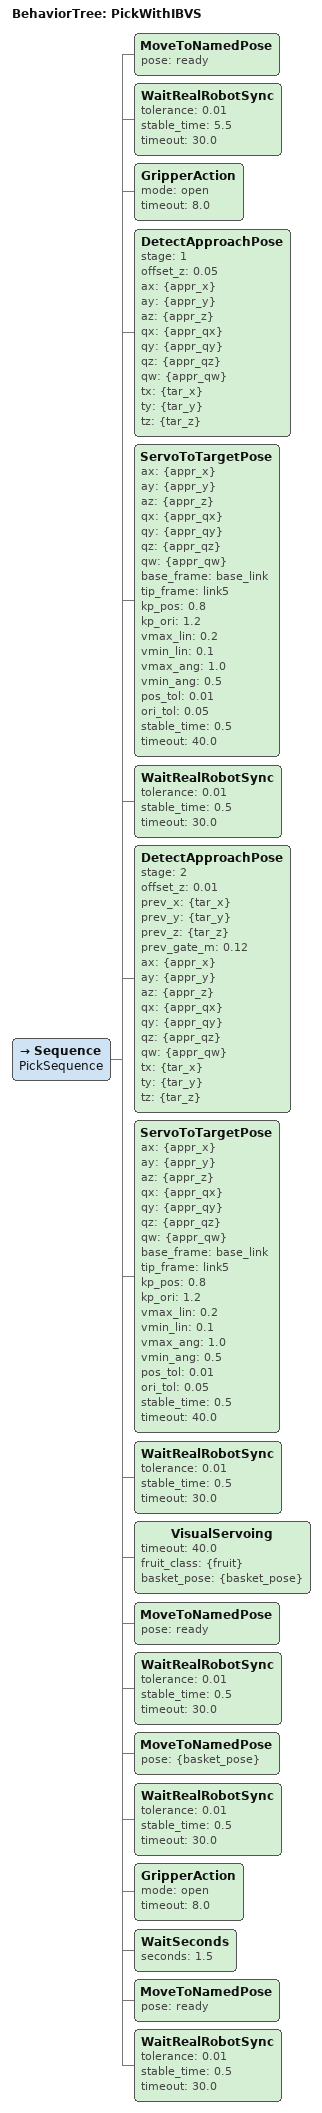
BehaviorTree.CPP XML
<!-- /behavior_trees/roughApproach_with_ibvs.xml -->
<root main_tree_to_execute="PickWithIBVS">
  <BehaviorTree ID="PickWithIBVS">
    <Sequence name="PickSequence">
      <!-- 1) 미리 자세 -->
      <MoveToNamedPose pose="ready"/>
      <WaitRealRobotSync tolerance="0.01" stable_time="5.5" timeout="30.0"/>

      <!-- (선택) 그리퍼 열어두기 -->
      <GripperAction mode="open" timeout="8.0"/>

      <!-- 2) 탐지 → 접근점(base_link) 산출, 블랙보드에 저장 -->
      <DetectApproachPose stage="1" offset_z="0.05"
                          ax="{appr_x}" ay="{appr_y}" az="{appr_z}"
                          qx="{appr_qx}" qy="{appr_qy}" qz="{appr_qz}" qw="{appr_qw}"
                          tx="{tar_x}" ty="{tar_y}" tz="{tar_z}"/>

      <!-- 3) 서보로 접근 (블랙보드 값 사용) -->
      <ServoToTargetPose ax="{appr_x}" ay="{appr_y}" az="{appr_z}"
                         qx="{appr_qx}" qy="{appr_qy}" qz="{appr_qz}" qw="{appr_qw}"
                         base_frame="base_link" tip_frame="link5"
                         kp_pos="0.8" kp_ori="1.2"
                         vmax_lin="0.2" vmin_lin="0.1"
                         vmax_ang="1.0"  vmin_ang="0.5"
                         pos_tol="0.01" ori_tol="0.05"
                         stable_time="0.5" timeout="40.0"/>

      <WaitRealRobotSync tolerance="0.01" stable_time="0.5" timeout="30.0"/>

      <!-- 4) 탐지 → 접근점(base_link) 산출, 블랙보드에 저장 -->
      <DetectApproachPose stage="2" offset_z="0.01"
                          prev_x="{tar_x}" prev_y="{tar_y}" prev_z="{tar_z}"
                          prev_gate_m="0.12"
                          ax="{appr_x}" ay="{appr_y}" az="{appr_z}"
                          qx="{appr_qx}" qy="{appr_qy}" qz="{appr_qz}" qw="{appr_qw}"
                          tx="{tar_x}" ty="{tar_y}" tz="{tar_z}"/>

      <!-- 5) 서보로 접근 (블랙보드 값 사용) -->
      <ServoToTargetPose ax="{appr_x}" ay="{appr_y}" az="{appr_z}"
                         qx="{appr_qx}" qy="{appr_qy}" qz="{appr_qz}" qw="{appr_qw}"
                         base_frame="base_link" tip_frame="link5"
                         kp_pos="0.8" kp_ori="1.2"
                         vmax_lin="0.2" vmin_lin="0.1"
                         vmax_ang="1.0"  vmin_ang="0.5"
                         pos_tol="0.01" ori_tol="0.05"
                         stable_time="0.5" timeout="40.0"/>

      <WaitRealRobotSync tolerance="0.01" stable_time="0.5" timeout="30.0"/>

      <!-- 5) ★ IBVS Visual Servoing (딸기 상/하 카메라 시각 서보) -->
      <!-- IBVS가 성공하면 fruit_class와 basket_pose를 블랙보드에 저장 -->
      <VisualServoing timeout="40.0" fruit_class="{fruit}" basket_pose="{basket_pose}"/>

      <!-- 6) 그리퍼 닫기 -->

      <MoveToNamedPose pose="ready"/>
      <WaitRealRobotSync tolerance="0.01" stable_time="0.5" timeout="30.0"/>

      <!-- 4) 장바구니로 이동(과일 타입별 바구니로 분기) -->
      <MoveToNamedPose pose="{basket_pose}"/>
      <WaitRealRobotSync tolerance="0.01" stable_time="0.5" timeout="30.0"/>
      <GripperAction mode="open" timeout="8.0"/>
      <!-- 떨어뜨린 뒤 살짝 대기 -->
      <WaitSeconds seconds="1.5"/>

      <MoveToNamedPose pose="ready"/>
      <WaitRealRobotSync tolerance="0.01" stable_time="0.5" timeout="30.0"/>

    </Sequence>
  </BehaviorTree>
</root>
